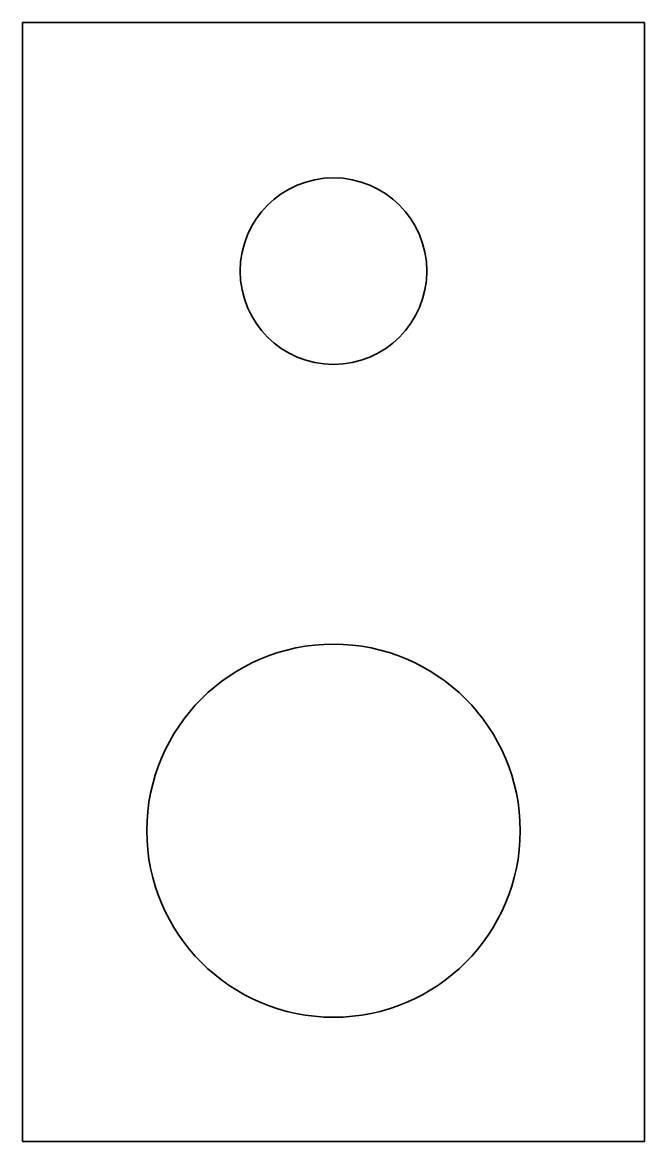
# Model space of a CAD drawing. Header units: inches. Extents: x 0 to 10, y 0 to 18.
import ezdxf

# ---------------------------------------------------------------- set-up
doc = ezdxf.new("R2010")
doc.units = ezdxf.units.IN
doc.header["$MEASUREMENT"] = 0
doc.layers.add('SIMUMAK Visible (ISO)', color=7, linetype='Continuous', lineweight=35)

# ---------------------------------------------------------------- blocks, each defined once
blk = doc.blocks.new('P-BTC-05-APOT01')
at = {"layer": 'SIMUMAK Visible (ISO)'}
for p, q in [((10, 18), (0, 18)), ((0, 18), (0, 0)), ((10, 0), (10, 18)), ((0, 0), (10, 0))]:
    blk.add_line(p, q, dxfattribs=at)
for centre, radius in [((5, 14), 1.5), ((5, 5), 3)]:
    blk.add_circle(centre, radius, dxfattribs=at)

msp = doc.modelspace()

# ---------------------------------------------------------------- block references
msp.add_blockref('P-BTC-05-APOT01', (0, 0))

doc.saveas('drawing.dxf')
